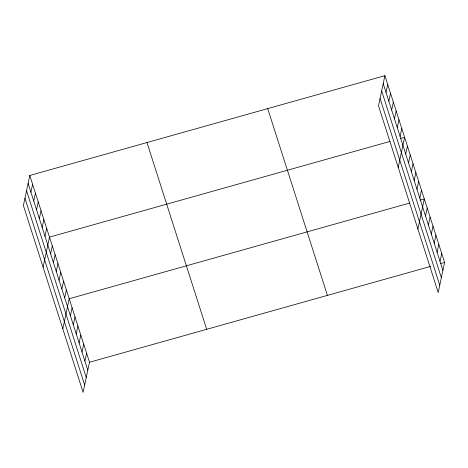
<?xml version="1.0" encoding="UTF-8"?>
<svg xmlns="http://www.w3.org/2000/svg" width="468" height="468" viewBox="0 0 468 468"><rect width="100%" height="100%" fill="white"/><g stroke="black" fill="none" stroke-linecap="round" stroke-linejoin="round"><path stroke-width="0.7" d="M29.794 175.465L23.4 205.546L83.105 392.324L89.499 362.244L29.794 175.465L384.895 75.676L444.6 262.454L438.206 292.535L378.501 105.756L384.895 75.676M30.917 192.213L32.608 184.275M33.737 201.024L35.422 193.079M36.551 209.828L38.236 201.883M39.365 218.632L41.049 210.688M42.178 227.436L43.869 219.492M44.992 236.241L46.683 228.296M43.103 267.187L49.497 237.106L389.949 141.43M50.62 253.855L52.311 245.911M53.434 262.659L55.125 254.715M56.254 271.463L57.938 263.519M59.067 280.268L60.752 272.323M61.881 289.072L63.566 281.128M64.695 297.876L66.386 289.938M62.806 328.823L69.2 298.742L409.652 203.065M70.411 315.754L72.095 307.815M73.306 324.827L74.997 316.883M76.208 333.9L77.899 325.956M79.11 342.974L80.794 335.029M82.011 352.047L83.696 344.103M84.907 361.115L86.598 353.17M386.024 92.424L387.715 84.48M388.838 101.228L390.528 93.284M391.652 110.033L393.342 102.088M394.465 118.837L396.156 110.893M397.279 127.641L398.97 119.703M400.099 136.451L401.784 128.507M398.204 167.392L404.598 137.311L400.415 138.487M405.727 154.06L407.412 146.115M408.541 162.864L410.225 154.92M411.354 171.668L413.045 163.724M414.168 180.472L415.859 172.534M416.982 189.283L418.673 181.338M419.796 198.087L421.487 190.143M417.906 229.027L424.3 198.947L420.118 200.123M425.511 215.964L427.202 208.02M428.413 225.038L430.104 217.094M431.315 234.105L432.999 226.161M434.21 243.179L435.901 235.234M437.112 252.252L438.803 244.308M440.014 261.325L441.698 253.381M89.499 362.244L430.648 266.374M440.417 263.63L444.6 262.454M383.21 83.62L442.909 270.393M381.654 90.921L441.359 277.7M380.057 98.45L439.756 285.228M267.714 108.605L327.419 295.384M146.975 142.535L206.68 329.314M28.103 183.409L87.808 370.188M26.553 190.716L86.252 377.495M24.95 198.245L84.655 385.018"/></g></svg>
